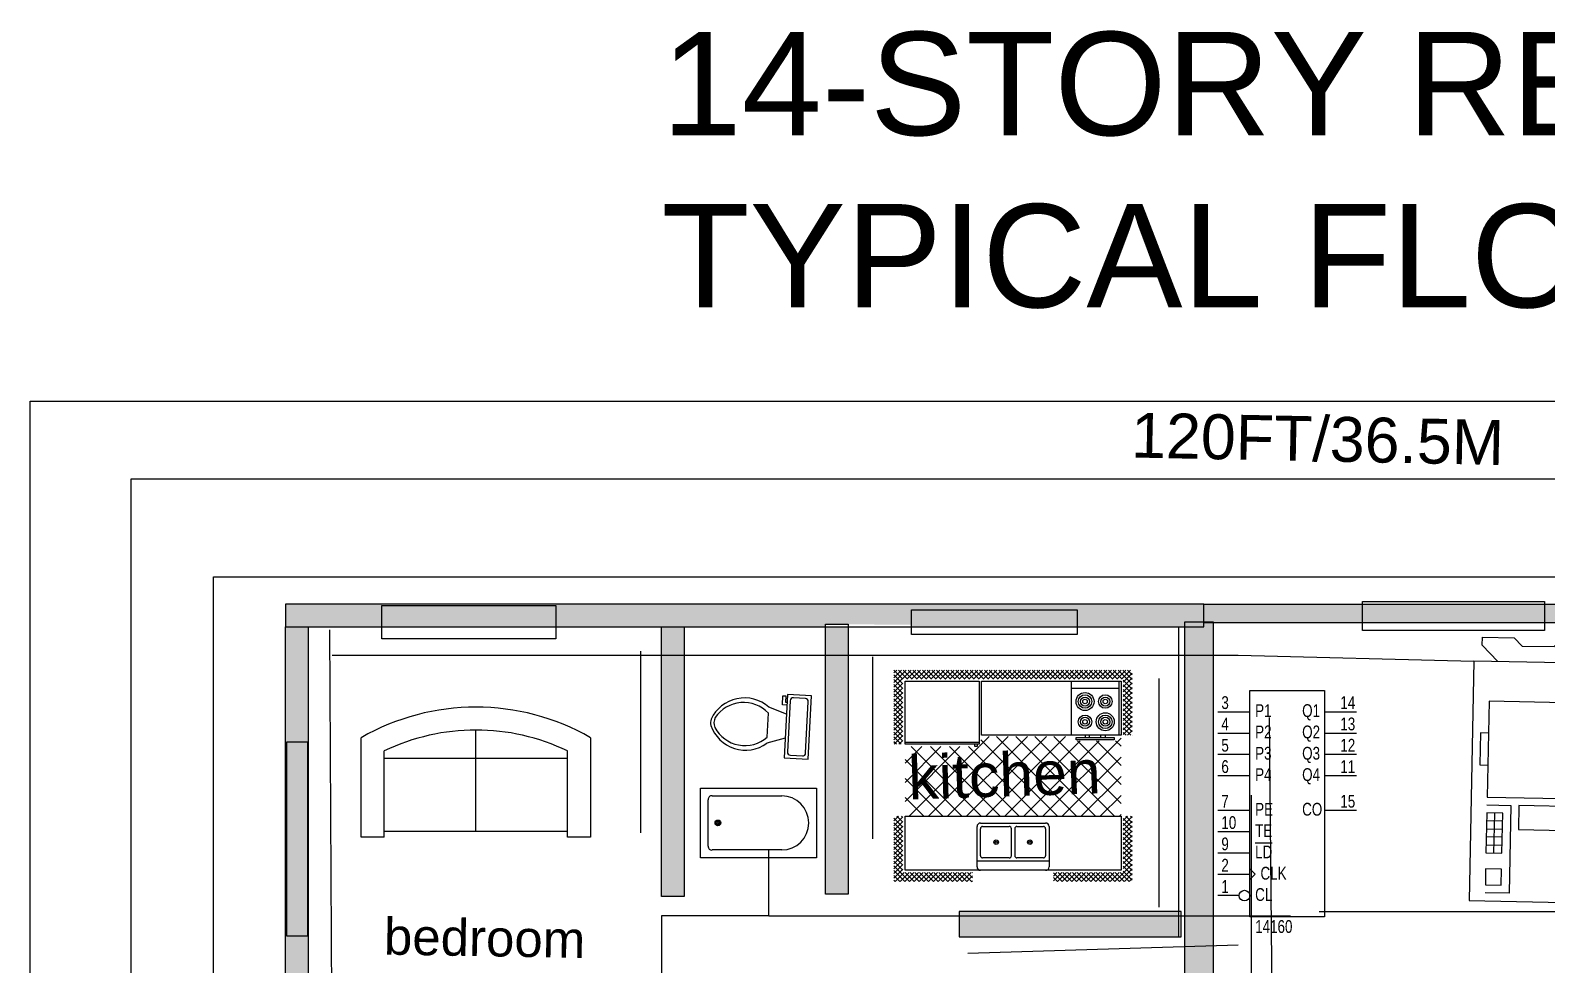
# Model space of a CAD drawing. Header units: inches. Extents: x -228269 to 13832, y -307 to 356953.
# Drawn here: x 4754 to 8290, y 2876 to 5054 of the extents above; entities that cross this region are included whole.
import ezdxf

# ---------------------------------------------------------------- set-up
doc = ezdxf.new("R2010")
doc.units = ezdxf.units.IN
doc.header["$MEASUREMENT"] = 0
doc.layers.get('0').update_dxf_attribs({"color": 40})
doc.layers.get('Defpoints').update_dxf_attribs({"color": 3})
for name, color, linetype in [('blocks', 151, 'Continuous'), ('CP-NAME', 7, 'Continuous'), ('door', 7, 'Continuous'), ('elec', 1, 'Continuous'), ('water', 5, 'Continuous'), ('window', 6, 'Continuous')]:
    doc.layers.add(name, color=color, linetype=linetype)
doc.styles.get("Standard").update_dxf_attribs({"font": 'arial.ttf'})

# ---------------------------------------------------------------- blocks, each defined once
blk = doc.blocks.new('Toilet - top')
for p, q in [((9.5, -6), (9.5, -2)), ((-10, -8.5), (-8, -8.5)), ((-10, -9.5), (-10, -8.5)), ((-7, -9.5), (-10, -9.5)), ((-8, -8.5), (-8, -8)), ((-7, -8), (-7, -9.5)), ((-4, -8), (-6, -14)), ((4, -8), (6, -14)), ((4, -14), (-4, -14))]:
    blk.add_line(p, q)
blk.add_lwpolyline([(10.5, -8), (10.5, 0), (-10.5, 0), (-10.5, -8)], close=True)
for points in [[(-9.5, -2), (-9.5, -6)], [(8.5, -1), (-8.5, -1)], [(-8.5, -7), (8.5, -7)]]:
    blk.add_lwpolyline(points)
for centre, radius, start, end in [((-8.62, -1.88), 0.884, 81.8699, 188.1301), ((8.62, -1.88), 0.884, 351.8699, 98.1301), ((-8.62, -6.12), 0.884, 171.8699, 278.1301), ((8.62, -6.12), 0.884, 261.8699, 8.1301), ((3.52, -21.58), 12.17, 141.4691, 247.9714), ((4.2, -21.82), 11.33, 136.3677, 238.9468), ((-3.52, -21.58), 12.17, 292.0284, 38.5307), ((-4.2, -21.82), 11.33, 301.053, 43.6321), ((0, -27.88), 4, 245.7318, 294.2682), ((0, -29), 4, 254.8605, 285.1395)]:
    blk.add_arc(centre, radius, start, end)
blk = doc.blocks.new('Bath Tub - 26 x 60 in.')
for p, q in [((8, -18), (10, -18)), ((9, -17), (9, -19))]:
    blk.add_line(p, q)
blk.add_lwpolyline([(0, -36), (0, 0), (60, 0), (60, -36)], close=True)
for points in [[(4, -30), (4, -6)], [(6, -4), (42, -4)], [(42, -32), (6, -32)]]:
    blk.add_lwpolyline(points)
for radius in [1.5, 1]:
    blk.add_circle((9, -18), radius)
for centre, radius, start, end in [((5.75, -5.75), 1.77, 81.8699, 188.1301), ((42, -18), 14, 270, 90), ((5.75, -30.25), 1.77, 171.8699, 278.1301)]:
    blk.add_arc(centre, radius, start, end)
blk = doc.blocks.new('Kitchen Layout - 7 x 8 ft')
for p, q in [((-5, 81.32), (2.68, 89)), ((-5, 83.44), (0.56, 89)), ((-5, 85.56), (-1.56, 89)), ((-5, 87.68), (-3.68, 89)), ((-1, 84.97), (-5, 88.97)), ((1.09, 85), (-2.91, 89)), ((3.21, 85), (-0.79, 89)), ((0.81, 85), (4.81, 89)), ((5.34, 85), (1.34, 89)), ((2.93, 85), (6.93, 89)), ((7.46, 85), (3.46, 89)), ((5.05, 85), (9.05, 89)), ((9.58, 85), (5.58, 89)), ((7.17, 85), (11.17, 89)), ((11.7, 85), (7.7, 89)), ((9.29, 85), (13.29, 89)), ((13.82, 85), (9.82, 89)), ((11.41, 85), (15.41, 89)), ((15.94, 85), (11.94, 89)), ((13.53, 85), (17.53, 89)), ((18.06, 85), (14.06, 89)), ((15.65, 85), (19.65, 89)), ((20.18, 85), (16.18, 89)), ((17.78, 85), (21.78, 89)), ((22.31, 85), (18.31, 89)), ((19.9, 85), (23.9, 89)), ((24.43, 85), (20.43, 89)), ((22.02, 85), (26.02, 89)), ((26.55, 85), (22.55, 89)), ((24.14, 85), (28.14, 89)), ((28.67, 85), (24.67, 89)), ((26.26, 85), (30.26, 89)), ((30.79, 85), (26.79, 89)), ((28.38, 85), (32.38, 89)), ((32.91, 85), (28.91, 89)), ((30.5, 85), (34.5, 89)), ((35.03, 85), (31.03, 89)), ((32.63, 85), (36.63, 89)), ((37.16, 85), (33.16, 89)), ((34.75, 85), (38.75, 89)), ((39.28, 85), (35.28, 89)), ((36.87, 85), (40.87, 89)), ((41.4, 85), (37.4, 89)), ((38.99, 85), (42.99, 89)), ((43.52, 85), (39.52, 89)), ((41.11, 85), (45.11, 89)), ((45.64, 85), (41.64, 89)), ((43.23, 85), (47.23, 89)), ((47.76, 85), (43.76, 89)), ((45.35, 85), (49.35, 89)), ((49.88, 85), (45.88, 89)), ((47.47, 85), (51.47, 89)), ((52, 85), (48, 89)), ((49.6, 85), (53.6, 89)), ((54.13, 85), (50.13, 89)), ((51.72, 85), (55.72, 89)), ((56.25, 85), (52.25, 89)), ((53.84, 85), (57.84, 89)), ((58.37, 85), (54.37, 89)), ((55.96, 85), (59.96, 89)), ((60.49, 85), (56.49, 89)), ((58.08, 85), (62.08, 89)), ((62.61, 85), (58.61, 89)), ((60.2, 85), (64.2, 89)), ((64.73, 85), (60.73, 89)), ((62.32, 85), (66.32, 89)), ((66.85, 85), (62.85, 89)), ((64.45, 85), (68.45, 89)), ((68.97, 85), (64.97, 89)), ((66.57, 85), (70.57, 89)), ((71.1, 85), (67.1, 89)), ((68.69, 85), (72.69, 89)), ((73.22, 85), (69.22, 89)), ((70.81, 85), (74.81, 89)), ((75.34, 85), (71.34, 89)), ((72.93, 85), (76.93, 89)), ((77.46, 85), (73.46, 89)), ((75.05, 85), (79.05, 89)), ((79.58, 85), (75.58, 89)), ((77.17, 85), (81.17, 89)), ((81.7, 85), (77.7, 89)), ((79.29, 85), (83.29, 89)), ((83.82, 85), (79.82, 89)), ((81.42, 85), (85.42, 89)), ((85.95, 85), (81.95, 89)), ((83.54, 85), (87.54, 89)), ((88.07, 85), (84.07, 89)), ((85.66, 85), (89.66, 89)), ((90.19, 85), (86.19, 89)), ((87.78, 85), (91.78, 89)), ((92.31, 85), (88.31, 89)), ((89.9, 85), (93.9, 89)), ((94.43, 85), (90.43, 89)), ((92.02, 85), (96.02, 89)), ((96.55, 85), (92.55, 89)), ((94.14, 85), (98.14, 89)), ((101, 82.67), (94.67, 89)), ((96.27, 85), (100.27, 89)), ((101, 84.79), (96.79, 89)), ((97, 83.61), (101, 87.61)), ((101, 86.92), (98.92, 89)), ((-1, 82.85), (-5, 86.85)), ((-1, 80.73), (-5, 84.73)), ((-5, 79.19), (-1, 83.19)), ((-1, 78.61), (-5, 82.61)), ((-5, 77.07), (-1, 81.07)), ((34, 84), (96, 84)), ((34, 60), (34, 84)), ((74, 81), (95, 81)), ((96, 84), (96, 60)), ((97, 81.49), (101, 85.49)), ((101, 80.55), (97, 84.55)), ((97, 79.37), (101, 83.37)), ((101, 78.43), (97, 82.43)), ((97, 77.25), (101, 81.25)), ((-1, 76.49), (-5, 80.49)), ((-5, 74.95), (-1, 78.95)), ((-1, 74.36), (-5, 78.36)), ((-5, 72.83), (-1, 76.83)), ((-1, 72.24), (-5, 76.24)), ((-5, 70.71), (-1, 74.71)), ((101, 76.31), (97, 80.31)), ((97, 75.13), (101, 79.13)), ((101, 74.19), (97, 78.19)), ((97, 73.01), (101, 77.01)), ((101, 72.07), (97, 76.07)), ((97, 70.89), (101, 74.89)), ((-1, 70.12), (-5, 74.12)), ((-5, 68.59), (-1, 72.59)), ((-1, 68), (-5, 72)), ((-5, 66.47), (-1, 70.47)), ((-1, 65.88), (-5, 69.88)), ((-5, 64.35), (-1, 68.35)), ((-1, 63.76), (-5, 67.76)), ((101, 69.95), (97, 73.95)), ((97, 68.76), (101, 72.76)), ((101, 67.82), (97, 71.82)), ((97, 66.64), (101, 70.64)), ((101, 65.7), (97, 69.7)), ((97, 64.52), (101, 68.52)), ((101, 63.58), (97, 67.58)), ((-5, 62.22), (-1, 66.22)), ((-1, 61.64), (-5, 65.64)), ((-5, 60.1), (-1, 64.1)), ((-1, 59.52), (-5, 63.52)), ((-5, 57.98), (-1, 61.98)), ((-1, 57.39), (-5, 61.39)), ((97, 62.4), (101, 66.4)), ((101, 61.46), (97, 65.46)), ((97, 60.28), (101, 64.28)), ((100.34, 60), (97, 63.34)), ((98.22, 60), (97, 61.22)), ((98.84, 60), (101, 62.16)), ((-1.73, 56), (-5, 59.27)), ((-3.85, 56), (-5, 57.15)), ((-4.86, 56), (-1, 59.86)), ((-2.74, 56), (-1, 57.74)), ((0, 57), (33, 57)), ((0, 30.57), (24.43, 55)), ((0, 39.06), (15.94, 55)), ((0, 47.54), (7.46, 55)), ((1.91, 24), (32.91, 55)), ((33.77, 24), (2.77, 55)), ((10.4, 24), (45.9, 59.5)), ((42.26, 24), (11.26, 55)), ((18.88, 24), (54.38, 59.5)), ((50.74, 24), (19.74, 55)), ((27.37, 24), (62.87, 59.5)), ((59.23, 24), (28.23, 55)), ((31, 55), (31, 56)), ((32, 55), (31, 55)), ((32, 56), (32, 55)), ((33.03, 55.11), (37.41, 59.5)), ((67.71, 24), (33.68, 58.04)), ((96, 60), (34, 60)), ((35.85, 24), (71.35, 59.5)), ((76.2, 24), (40.7, 59.5)), ((44.34, 24), (77.84, 57.5)), ((84.68, 24), (49.18, 59.5)), ((52.82, 24), (86.32, 57.5)), ((93.17, 24), (57.67, 59.5)), ((61.31, 24), (96, 58.69)), ((96, 29.65), (66.15, 59.5)), ((96, 38.14), (76.64, 57.5)), ((80, 60), (80, 59)), ((82, 59), (82, 60)), ((96, 46.63), (85.13, 57.5)), ((87, 59), (87, 60)), ((89, 60), (89, 59)), ((96, 55.11), (93.57, 57.54)), ((100.96, 60), (101, 60.04)), ((25.29, 24), (0, 49.29)), ((69.79, 24), (96, 50.21)), ((16.8, 24), (0, 40.8)), ((78.28, 24), (96, 41.72)), ((8.32, 24), (0, 32.32)), ((86.76, 24), (96, 33.24)), ((-5, 21.92), (-2.92, 24)), ((-5, 19.8), (-1, 23.8)), ((-1, 19.21), (-5, 23.21)), ((-5, 17.68), (-1, 21.68)), ((-1, 17.09), (-5, 21.09)), ((-1, 21.33), (-3.67, 24)), ((-1, 23.45), (-1.55, 24)), ((0, 24), (96, 24)), ((0, 0), (0, 24)), ((95.25, 24), (96, 24.75)), ((96, 24), (96, 0)), ((97, 22.1), (98.9, 24)), ((97, 19.97), (101, 23.97)), ((101, 19.03), (97, 23.03)), ((97, 17.85), (101, 21.85)), ((101, 16.91), (97, 20.91)), ((101, 21.16), (98.16, 24)), ((101, 23.28), (100.28, 24)), ((-5, 15.55), (-1, 19.55)), ((-1, 14.97), (-5, 18.97)), ((-5, 13.43), (-1, 17.43)), ((-1, 12.85), (-5, 16.85)), ((-5, 11.31), (-1, 15.31)), ((-1, 10.73), (-5, 14.73)), ((47.25, 6.5), (47.25, 18.5)), ((48.75, 18.5), (48.75, 6.5)), ((97, 15.73), (101, 19.73)), ((101, 14.79), (97, 18.79)), ((97, 13.61), (101, 17.61)), ((101, 12.67), (97, 16.67)), ((97, 11.49), (101, 15.49)), ((101, 10.55), (97, 14.55)), ((-5, 9.19), (-1, 13.19)), ((-1, 8.6), (-5, 12.6)), ((-5, 7.07), (-1, 11.07)), ((-1, 6.48), (-5, 10.48)), ((-5, 4.95), (-1, 8.95)), ((-1, 4.36), (-5, 8.36)), ((-5, 2.83), (-1, 6.83)), ((97, 9.37), (101, 13.37)), ((101, 8.43), (97, 12.43)), ((97, 7.25), (101, 11.25)), ((101, 6.31), (97, 10.31)), ((97, 5.12), (101, 9.12)), ((101, 4.18), (97, 8.18)), ((97, 3), (101, 7)), ((-1, 2.24), (-5, 6.24)), ((-5, 0.71), (-1, 4.71)), ((-1, 0.12), (-5, 4.12)), ((-5, -1.42), (-1, 2.58)), ((2, -5), (-5, 2)), ((-5, -3.54), (-1, 0.46)), ((96, 0), (0, 0)), ((64, 4), (32, 4)), ((93.24, -5), (101, 2.76)), ((95.36, -5), (101, 0.64)), ((101, 2.06), (97, 6.06)), ((97, 0.88), (101, 4.88)), ((101, -0.06), (97, 3.94)), ((101, -2.18), (97, 1.82)), ((-0.12, -5), (-5, -0.12)), ((-2.25, -5), (-5, -2.25)), ((-4.37, -5), (-5, -4.37)), ((-4.34, -5), (-0.34, -1)), ((-2.22, -5), (1.78, -1)), ((-0.1, -5), (3.9, -1)), ((4.12, -5), (0.12, -1)), ((2.02, -5), (6.02, -1)), ((6.24, -5), (2.24, -1)), ((4.14, -5), (8.14, -1)), ((8.36, -5), (4.36, -1)), ((6.27, -5), (10.27, -1)), ((10.48, -5), (6.48, -1)), ((8.39, -5), (12.39, -1)), ((12.6, -5), (8.6, -1)), ((10.51, -5), (14.51, -1)), ((14.73, -5), (10.73, -1)), ((12.63, -5), (16.63, -1)), ((16.85, -5), (12.85, -1)), ((14.75, -5), (18.75, -1)), ((18.97, -5), (14.97, -1)), ((16.87, -5), (20.87, -1)), ((21.09, -5), (17.09, -1)), ((18.99, -5), (22.99, -1)), ((23.21, -5), (19.21, -1)), ((21.11, -5), (25.11, -1)), ((25.33, -5), (21.33, -1)), ((23.24, -5), (27.24, -1)), ((27.45, -5), (23.45, -1)), ((25.36, -5), (29.36, -1)), ((29.57, -5), (25.57, -1)), ((27.48, -5), (30, -2.48)), ((30, -3.3), (27.7, -1)), ((29.6, -5), (30, -4.6)), ((30, -1.18), (29.82, -1)), ((66, -2.54), (67.54, -1)), ((66, -4.66), (69.66, -1)), ((69.88, -5), (66, -1.12)), ((67.76, -5), (66, -3.24)), ((67.78, -5), (71.78, -1)), ((72, -5), (68, -1)), ((69.9, -5), (73.9, -1)), ((74.12, -5), (70.12, -1)), ((72.03, -5), (76.03, -1)), ((76.24, -5), (72.24, -1)), ((74.15, -5), (78.15, -1)), ((78.36, -5), (74.36, -1)), ((76.27, -5), (80.27, -1)), ((80.49, -5), (76.49, -1)), ((78.39, -5), (82.39, -1)), ((82.61, -5), (78.61, -1)), ((80.51, -5), (84.51, -1)), ((84.73, -5), (80.73, -1)), ((82.63, -5), (86.63, -1)), ((86.85, -5), (82.85, -1)), ((84.75, -5), (88.75, -1)), ((88.97, -5), (84.97, -1)), ((86.88, -5), (90.88, -1)), ((91.09, -5), (87.09, -1)), ((89, -5), (93, -1)), ((93.21, -5), (89.21, -1)), ((91.12, -5), (95.12, -1)), ((95.34, -5), (91.34, -1)), ((97.46, -5), (93.46, -1)), ((99.58, -5), (95.58, -1)), ((101, -4.3), (97, -0.3)), ((97.48, -5), (101, -1.48)), ((99.6, -5), (101, -3.6))]:
    blk.add_line(p, q)
for points in [[(0, 56), (0, 84), (33, 84), (33, 56)], [(74, 60), (74, 84), (95, 84), (95, 60)], [(76, 58), (76, 59), (93, 59), (93, 58)]]:
    blk.add_lwpolyline(points, close=True)
for points in [[(33.5, 21), (62.5, 21)], [(32, 1.5), (32, 19.5)], [(33.5, 6.5), (33.5, 18.5)], [(34.5, 19.5), (46.25, 19.5)], [(49.75, 19.5), (61.5, 19.5)], [(62.5, 18.5), (62.5, 6.5)], [(64, 19.5), (64, 1.5)], [(62.5, 0), (33.5, 0)], [(46.25, 5.5), (34.5, 5.5)], [(61.5, 5.5), (49.75, 5.5)]]:
    blk.add_lwpolyline(points)
for centre, radius in [((80, 75), 4), ((80, 75), 3), ((80, 75), 2), ((80, 75), 1), ((89, 75), 3), ((89, 75), 2), ((89, 75), 1), ((80, 66), 3), ((80, 66), 2), ((89, 66), 4), ((89, 66), 3), ((89, 66), 2), ((80, 66), 1), ((89, 66), 1), ((40.5, 12.5), 1), ((55.5, 12.5), 1), ((40.5, 12.5), 0.5), ((55.5, 12.5), 0.5)]:
    blk.add_circle(centre, radius)
for centre, radius, start, end in [((33.5, 19.5), 1.5, 90, 180), ((62.5, 19.5), 1.5, 0, 90), ((34.5, 18.5), 1, 90, 180), ((46.25, 18.5), 1, 0, 90), ((49.75, 18.5), 1, 90, 180), ((61.5, 18.5), 1, 0, 90), ((33.5, 1.5), 1.5, 180, 270), ((34.5, 6.5), 1, 180, 270), ((46.25, 6.5), 1, 270, 0), ((49.75, 6.5), 1, 180, 270), ((61.5, 6.5), 1, 270, 0), ((62.5, 1.5), 1.5, 270, 0)]:
    blk.add_arc(centre, radius, start, end)
blk = doc.blocks.new('Sofa - Roundback Loveseat 5 ft.')
at = {"linetype": 'Continuous'}
for p, q in [((0, -32.44198), (0, -5.99998)), ((-24, -33.99998), (-24, -11.46958)), ((24.00004, -33.99998), (24.00004, -11.46958)), ((-23.9998, -13.38178), (23.99986, -13.38178)), ((-24, -32.44198), (24.00004, -32.44198))]:
    blk.add_line(p, q, dxfattribs=at)
for points in [[(-24, -33.99998), (-30, -33.99998), (-30, -7.99998)], [(30.00004, -7.99998), (30.00004, -33.99998), (24.00004, -33.99998)]]:
    blk.add_lwpolyline(points, dxfattribs=at)
for centre, radius, start, end in [((0, -60.24998), 60.24998, 60.13715, 119.8628), ((0, -61.38438), 55.38444, 64.32083, 115.6792)]:
    blk.add_arc(centre, radius, start, end, dxfattribs=at)
blk = doc.blocks.new('Copy Machine')
at = {"linetype": 'Continuous'}
for p, q in [((0, 0), (0, -16)), ((30, 0), (0, 0)), ((30, -16), (30, 0)), ((-3, -1), (-3, -5)), ((-2, -1), (-3, -1)), ((0, -3), (-2, -1)), ((5, -1), (5, -14)), ((17, -1), (5, -1)), ((17, -14), (17, -1)), ((18, -1), (18, -10)), ((21, -1), (18, -1)), ((21, -10), (21, -1)), ((-3, -5), (-2, -6)), ((-2, -10), (-2, -6)), ((-3, -11), (-2, -10)), ((-3, -15), (-3, -11)), ((18, -10), (21, -10)), ((18, -14), (18, -11)), ((18, -11), (29, -11)), ((29, -11), (29, -14)), ((0, -13), (-2, -15)), ((24, -12), (19, -12)), ((19, -12), (19, -14)), ((24, -13), (19, -13)), ((20, -12), (20, -14)), ((21, -14), (21, -12)), ((22, -12), (22, -14)), ((23, -14), (23, -12)), ((24, -14), (24, -12)), ((28, -12), (26, -12)), ((26, -12), (26, -14)), ((28, -14), (28, -12)), ((-2, -15), (-3, -15)), ((5, -14), (17, -14)), ((9, -14), (9, -15)), ((9, -15), (13, -15)), ((13, -15), (13, -14)), ((19, -14), (24, -14)), ((26, -14), (28, -14)), ((0, -16), (30, -16))]:
    blk.add_line(p, q, dxfattribs=at)
blk = doc.blocks.new('14160 CMOS IC')
for p, q in [((0, 0), (0.3, 0)), ((1, 0), (1.3, 0)), ((0, -0.2), (0.3, -0.2)), ((1, -0.2), (1.3, -0.2)), ((0, -0.4), (0.3, -0.4)), ((1, -0.4), (1.3, -0.4)), ((0, -0.6), (0.3, -0.6)), ((1, -0.6), (1.3, -0.6)), ((0, -0.925), (0.3, -0.925)), ((1, -0.925), (1.3, -0.925)), ((0, -1.125), (0.3, -1.125)), ((0, -1.325), (0.3, -1.325)), ((0, -1.525), (0.3, -1.525)), ((0.35, -1.525), (0.3, -1.475)), ((0.3, -1.575), (0.35, -1.525)), ((0.2, -1.725), (0, -1.725))]:
    blk.add_line(p, q)
blk.add_lwpolyline([(0.3, -1.925), (0.3, 0.2), (1, 0.2), (1, -1.925)], close=True)
blk.add_circle((0.25, -1.725), 0.05)
at = {"width": 0.75}
for s, p in [('3', (0.033, 0.025)), ('14', (1.149, 0.025)), ('P1', (0.35, -0.05)), ('Q1', (0.791, -0.05)), ('4', (0.033, -0.175)), ('P2', (0.35, -0.25)), ('Q2', (0.791, -0.25)), ('13', (1.149, -0.175)), ('5', (0.033, -0.375)), ('12', (1.149, -0.375)), ('P3', (0.35, -0.45)), ('Q3', (0.791, -0.45)), ('6', (0.033, -0.575)), ('P4', (0.35, -0.65)), ('Q4', (0.791, -0.65)), ('11', (1.149, -0.575)), ('7', (0.033, -0.9)), ('CO', (0.791, -0.975)), ('15', (1.149, -0.9)), ('10', (0.033, -1.1)), ('PE', (0.35, -0.975)), ('TE', (0.35, -1.175)), ('9', (0.033, -1.3)), ('%%OLD%%O', (0.35, -1.375)), ('2', (0.033, -1.5)), ('CLK', (0.4, -1.575)), ('1', (0.033, -1.7)), ('CL', (0.35, -1.775)), ('14160', (0.35, -2.075))]:
    blk.add_text(s, height=0.12, dxfattribs=at).set_placement(p)

msp = doc.modelspace()

# ---------------------------------------------------------------- hatches: boundary and pattern name
at = {"layer": 'blocks'}
h = msp.add_hatch(color=256, dxfattribs=at)
h.dxf.hatch_style = 1
h.paths.add_polyline_path([(7491.2, 3716.5), (5979.5, 3716.5), (5979.5, 3663.6), (6225.8, 3663.6), (6225.8, 3663.6), (6278.8, 3663.6), (6608.7, 3663.6), (6608.7, 3669.5), (6661.6, 3669.5), (6809.2, 3668.4), (6809.2, 3703.4), (7195.1, 3703.4), (7195.1, 3663.6), (7491.2, 3663.6)])
h.paths.add_polyline_path([(10548.4, 2027.7), (8518.5, 2027.7), (8518.5, 1989.3), (9341.8, 1989.3), (9341.8, 1989.3), (9394.8, 1989.3), (9724.7, 1989.3), (9724.7, 1995.2), (9777.6, 1995.2), (10548.4, 1989.7)])
h.paths.add_polyline_path([(9755.2, 2507.2), (9719.9, 2507.2), (9719.9, 2043), (9755.2, 2043)])
h.paths.add_polyline_path([(9391, 2501.4), (9355.7, 2501.4), (9355.7, 2042.2), (9391, 2042.2)])
h.paths.add_polyline_path([(10548.4, 2796.5), (9389.3, 2796.5), (9389.3, 2737.7), (10548.4, 2737.7)])
h.paths.add_polyline_path([(10601.3, 3673.1), (10548.4, 3673.1), (10548.4, 2042.2), (10601.3, 2042.2)])
h.paths.add_polyline_path([(10601.3, 1974.8), (10548.4, 1974.8), (10548.4, 343.9), (10601.3, 343.9)])
h.paths.add_polyline_path([(9777.6, 1974.8), (9724.7, 1974.8), (9724.7, 1366.4), (9777.6, 1366.4)])
h.paths.add_polyline_path([(9394.8, 1974.8), (9341.8, 1974.8), (9341.8, 1360.5), (9394.8, 1360.5)])
h.paths.add_polyline_path([(8526.4, 1969), (8458.9, 1969), (8458.9, 687.5), (8526.4, 687.5)])
h.paths.add_polyline_path([(10548.4, 1112.7), (9389.3, 1112.7), (9389.3, 1053.9), (10548.4, 1053.9)])
h.paths.add_polyline_path([(9048.4, 1280.7), (8530.6, 1280.7), (8530.6, 1221.9), (9048.4, 1221.9)])
h.paths.add_polyline_path([(9391, 817.6), (9355.7, 817.6), (9355.7, 353.4), (9391, 353.4)])
h.paths.add_polyline_path([(9755.2, 823.5), (9719.9, 823.5), (9719.9, 359.3), (9755.2, 359.3)])
h.paths.add_polyline_path([(10548.4, 343.9), (8518.5, 343.9), (8518.5, 308.7), (8459.7, 308.7), (8459.7, 291), (10601.3, 291), (10601.3, 308.7), (10548.4, 308.7)])
h.paths.add_polyline_path([(10601.3, 343.9), (10548.4, 343.9), (10548.4, 308.7), (10601.3, 308.7)], flags=17)
h.paths.add_polyline_path([(7485.3, 299.2), (7432.4, 299.2), (7432.4, 334.5), (5402.5, 334.5), (5402.5, 299.2), (5343.7, 299.2), (5343.7, 281.6), (7485.3, 281.6)])
h.paths.add_polyline_path([(10607.2, 3725.9), (8465.6, 3725.9), (8465.6, 3673.1), (9341.8, 3673.1), (9341.8, 3673.1), (9394.8, 3673.1), (9724.7, 3673.1), (9724.7, 3678.9), (9777.6, 3678.9), (10607.2, 3673.1)])
h.paths.add_polyline_path([(9777.6, 3673.1), (9724.7, 3673.1), (9724.7, 3050.2), (9777.6, 3050.2)])
h.paths.add_polyline_path([(5402.5, 2705.8), (5402.5, 2705.8), (5402.5, 2764.5), (5402.5, 3663.6), (5349.6, 3663.6), (5349.6, 2032.7), (5402.5, 2032.7)])
h.paths.add_polyline_path([(5574.3, 3716.5), (5349.6, 3716.5), (5349.6, 3663.6), (5574.3, 3663.6)])
h.paths.add_polyline_path([(6561.6, 2764.5), (5402.5, 2764.5), (5402.5, 2705.8), (6561.6, 2705.8)])
h.paths.add_polyline_path([(6661.6, 3663.6), (6608.7, 3663.6), (6608.7, 3040.7), (6661.6, 3040.7)])
h.paths.add_polyline_path([(6278.8, 3663.6), (6225.8, 3663.6), (6225.8, 3034.8), (6278.8, 3034.8)])
h.paths.add_polyline_path([(6085, 2482.5), (6049.7, 2482.5), (6049.7, 2032.7), (6085, 2032.7)])
h.paths.add_polyline_path([(6449.8, 2488.3), (6414.5, 2488.3), (6414.5, 2032.7), (6449.8, 2032.7)])
h.paths.add_polyline_path([(9394.8, 3673.1), (9341.8, 3673.1), (9341.8, 3044.3), (9394.8, 3044.3)])
h.paths.add_polyline_path([(8526.4, 3655.2), (8458.9, 3655.2), (8458.9, 2373.7), (8526.4, 2373.7)])
h.paths.add_polyline_path([(9048.4, 2964.5), (8530.6, 2964.5), (8530.6, 2905.7), (9048.4, 2905.7)])
h.paths.add_polyline_path([(7513.5, 3673.1), (7491.2, 3673.1), (7491.2, 3663.6), (7445.9, 3663.6), (7445.9, 2393), (7513.5, 2393)])
h.paths.add_polyline_path([(7432.4, 2999.6), (6920.5, 2999.6), (6920.5, 2940.8), (7432.4, 2940.8)])
h.paths.add_polyline_path([(7432.4, 2018.2), (5402.5, 2018.2), (5402.5, 1979.8), (6225.8, 1979.8), (6225.8, 1979.8), (6278.8, 1979.8), (6608.7, 1979.8), (6608.7, 1985.7), (6661.6, 1985.7), (7432.4, 1980.3)])
h.paths.add_polyline_path([(6661.6, 1965.3), (6608.7, 1965.3), (6608.7, 1356.9), (6661.6, 1356.9)])
h.paths.add_polyline_path([(6278.8, 1965.3), (6225.8, 1965.3), (6225.8, 1351.1), (6278.8, 1351.1)])
h.paths.add_polyline_path([(6561.6, 1080.8), (5402.5, 1080.8), (5402.5, 1022), (6561.6, 1022)])
h.paths.add_polyline_path([(6085, 798.7), (6049.7, 798.7), (6049.7, 334.5), (6085, 334.5)])
h.paths.add_polyline_path([(6449.8, 804.6), (6414.5, 804.6), (6414.5, 340.3), (6449.8, 340.3)])
h.paths.add_polyline_path([(5402.5, 1080.8), (5402.5, 1965.3), (5349.6, 1965.3), (5349.6, 334.5), (5402.5, 334.5), (5402.5, 1022), (5402.5, 1022)])
h.paths.add_polyline_path([(7503.8, 1997.9), (7491.2, 1997.9), (7491.2, 1979.8), (7485.3, 1965.3), (7436.3, 1965.3), (7436.3, 1315.8), (7438.3, 1315.8), (7438.3, 1257.1), (7436.3, 716.4), (7503.8, 716.4)])
h.paths.add_polyline_path([(7432.4, 1315.8), (6920.5, 1315.8), (6920.5, 1257.1), (7432.4, 1257.1)])
h.paths.add_polyline_path([(5402.5, 334.5), (5349.6, 334.5), (5349.6, 299.2), (5402.5, 299.2)], flags=0)
h = msp.add_hatch(color=256, dxfattribs=at)
h.dxf.hatch_style = 1
h.paths.add_polyline_path([(8465.6, 3716.5), (7491.2, 3716.5), (7491.2, 3673.1), (8465.6, 3673.1)])
h.paths.add_polyline_path([(8459.7, 343.9), (7485.3, 343.9), (7485.3, 299.2), (7485.3, 281.6), (8459.7, 281.6)])
at = {"layer": 'window'}
h = msp.add_hatch(color=256, dxfattribs=at)
h.dxf.hatch_style = 1
h.paths.add_polyline_path([(5352.4, 2942.2), (5400.6, 2942.2), (5400.6, 3395.1), (5352.4, 3395.1)])
h.paths.add_polyline_path([(5349.6, 2181), (5397.8, 2181), (5397.8, 2633.9), (5349.6, 2633.9)])
h.paths.add_polyline_path([(5397.8, 1787.1), (5349.6, 1787.1), (5349.6, 1334.3), (5397.8, 1334.3)])
h.paths.add_polyline_path([(5397.8, 939.2), (5349.6, 939.2), (5349.6, 486.3), (5397.8, 486.3)])
h.paths.add_polyline_path([(8141.4, 281.6), (8141.4, 343.9), (7716.9, 343.9), (7716.9, 281.6)])
h.paths.add_polyline_path([(9230.7, 291), (9230.7, 343.9), (8806.2, 343.9), (8806.2, 291)])
h.paths.add_polyline_path([(9983.9, 343.9), (9983.9, 291), (10408.4, 291), (10408.4, 343.9)])
h.paths.add_polyline_path([(10567.7, 491.7), (10601.3, 491.7), (10601.3, 944.6), (10567.7, 944.6)])
h.paths.add_polyline_path([(10601.3, 2609.1), (10558, 2609.1), (10558, 2156.2), (10601.3, 2156.2)])
h.paths.add_polyline_path([(10567.7, 1334.1), (10615.9, 1334.1), (10615.9, 1787), (10567.7, 1787)])
h.paths.add_polyline_path([(10601.3, 3528.5), (10558, 3528.5), (10558, 3075.6), (10601.3, 3075.6)])
h.paths.add_polyline_path([(10362, 3673.1), (10362, 3725.9), (9937.5, 3725.9), (9937.5, 3673.1)])
h.paths.add_polyline_path([(8668.2, 3725.9), (8668.2, 3673.1), (9092.7, 3673.1), (9092.7, 3725.9)])
h.paths.add_polyline_path([(8285.3, 3673.1), (8285.3, 3716.5), (7860.8, 3716.5), (7860.8, 3673.1)])
h = msp.add_hatch(color=256, dxfattribs=at)
h.dxf.hatch_style = 1
h.paths.add_polyline_path([(5979.5, 3713.1), (5574.3, 3713.1), (5574.3, 3663.6), (5979.5, 3663.6)])
h = msp.add_hatch(color=256, dxfattribs=at)
h.dxf.hatch_style = 1
h.paths.add_polyline_path([(7195.1, 3703.4), (6809.2, 3703.4), (6809.2, 3663.6), (7195.1, 3663.6)])

# ---------------------------------------------------------------- linework, layer by layer
at = {"layer": 'blocks'}
for points in [[(4754.2, 4189.9), (11204.3, 4189.9), (11204.3, -140.3), (4754.2, -140.3)], [(4989.2, 4008.6), (11001.4, 4008.6), (11001.4, 62.4), (4989.2, 62.4)], [(5181.4, 3780.5), (10777.1, 3780.5), (10777.1, 222.4), (5181.4, 222.4)], [(5349.6, 3663.6), (7491.2, 3663.6), (7491.2, 3716.5), (5349.6, 3716.5)], [(7491.2, 3716.5), (8465.6, 3716.5), (8465.6, 3673.1), (7491.2, 3673.1)], [(5349.6, 3663.6), (5402.5, 3663.6), (5402.5, 1983), (5349.6, 1983)], [(6225.8, 3663.6), (6278.8, 3663.6), (6278.8, 3034.8), (6225.8, 3034.8)], [(6608.7, 3669.5), (6661.6, 3669.5), (6661.6, 3040.7), (6608.7, 3040.7)], [(7513.5, 3674.5), (7445.9, 3674.5), (7445.9, 2393), (7513.5, 2393)], [(6920.5, 2940.8), (7438.3, 2940.8), (7438.3, 2999.6), (6920.5, 2999.6)]]:
    msp.add_lwpolyline(points, close=True, dxfattribs=at)
msp.add_lwpolyline([(7432.4, 2940.8), (7432.4, 3663.6), (7485.3, 3663.6)], dxfattribs=at)
at = {"layer": 'elec'}
for p, q in [((5451.8, 3656.3), (5471.1, 332)), ((6177.6, 3183.1), (6177.6, 3607.1)), ((5458.5, 3597.4), (7571.3, 3597.4)), ((6718.8, 3169.5), (6718.8, 3593.4)), ((7571.3, 3597.4), (8120.7, 3583.9)), ((7601, 3271.5), (7601, 419.4)), ((6940.4, 2902.8), (7571.3, 2922.5))]:
    msp.add_line(p, q, dxfattribs=at)
at = {"layer": 'water'}
for p, q in [((7386.3, 3543.3), (7386.3, 3010)), ((7643.4, 3452.3), (7661.9, 1351.1)), ((6476.6, 2990.2), (6476.6, 3143.3)), ((6476.6, 2990.2), (6225.8, 2990.2)), ((6225.8, 2990.2), (6225.8, 2424.2)), ((6476.6, 2990.2), (7692.8, 2990.2)), ((7759.6, 3000), (9496.1, 3000))]:
    msp.add_line(p, q, dxfattribs=at)
at = {"layer": 'window'}
for points in [[(5574.3, 3713.1), (5979.5, 3713.1), (5979.5, 3636), (5574.3, 3636)], [(7860.8, 3722.7), (8285.3, 3722.7), (8285.3, 3655.2), (7860.8, 3655.2)], [(6809.2, 3703.4), (7195.1, 3703.4), (7195.1, 3645.6), (6809.2, 3645.6)], [(5352.4, 3395.1), (5400.6, 3395.1), (5400.6, 2942.2), (5352.4, 2942.2)]]:
    msp.add_lwpolyline(points, close=True, dxfattribs=at)

# ---------------------------------------------------------------- block references
at = {"layer": 'door'}
for name, p, xscale, yscale, zscale in [('Kitchen Layout - 7 x 8 ft', (6794, 3095.9), 5.24755625135335, 5.24755625135335, 5.24755625135335), ('Sofa - Roundback Loveseat 5 ft.', (5793.3, 3476.4), 8.908851546879008, 8.908851546879008, 8.908851546879008), ('Bath Tub - 26 x 60 in.', (6317.1, 3287.6), 4.5080989839544, 4.5080989839544, 4.5080989839544)]:
    msp.add_blockref(name, p, dxfattribs=dict(at, xscale=xscale, yscale=yscale, zscale=zscale))
at = {"layer": 'door', "xscale": 7.032065495366445, "yscale": 7.032065495366445, "zscale": 7.032065495366445, "rotation": 266.9995773916292}
msp.add_blockref('Toilet - top', (6572.3, 3429), dxfattribs=at)
at = {"layer": 'elec', "xscale": 18.61177189179211, "yscale": 18.61177189179211, "zscale": 18.61177189179211, "rotation": 268.8387967147967}
msp.add_blockref('Copy Machine', (8418.4, 3577.9), dxfattribs=at)
at = {"layer": 'water', "xscale": 248.6164722151619, "yscale": 248.6164722151619, "zscale": 248.6164722151619}
msp.add_blockref('14160 CMOS IC', (7523.5, 3465.8), dxfattribs=at)

# ---------------------------------------------------------------- texts
at = {"layer": 'blocks'}
msp.add_text('120FT/36.5M', height=104.692, rotation=358.8323, dxfattribs=at).set_placement((7320.4, 4058.5))
at = {"layer": 'CP-NAME', "insert": (6226.2, 5050.7), "char_height": 240.835, "attachment_point": 1}
msp.add_mtext_dynamic_manual_height_columns('14-STORY RESIDENTIAL TYPICAL FLOOR PLAN', width=4192.613, gutter_width=1204.2, heights=[0], dxfattribs=at)
at = {"layer": 'Defpoints'}
for s, height, rotation, p in [('kitchen', 101.39, 1.8453, (6803.1, 3261.1)), ('bedroom', 85.14, 359.0135, (5578.3, 2899.7))]:
    msp.add_text(s, height=height, rotation=rotation, dxfattribs=at).set_placement(p)

doc.saveas('drawing.dxf')
